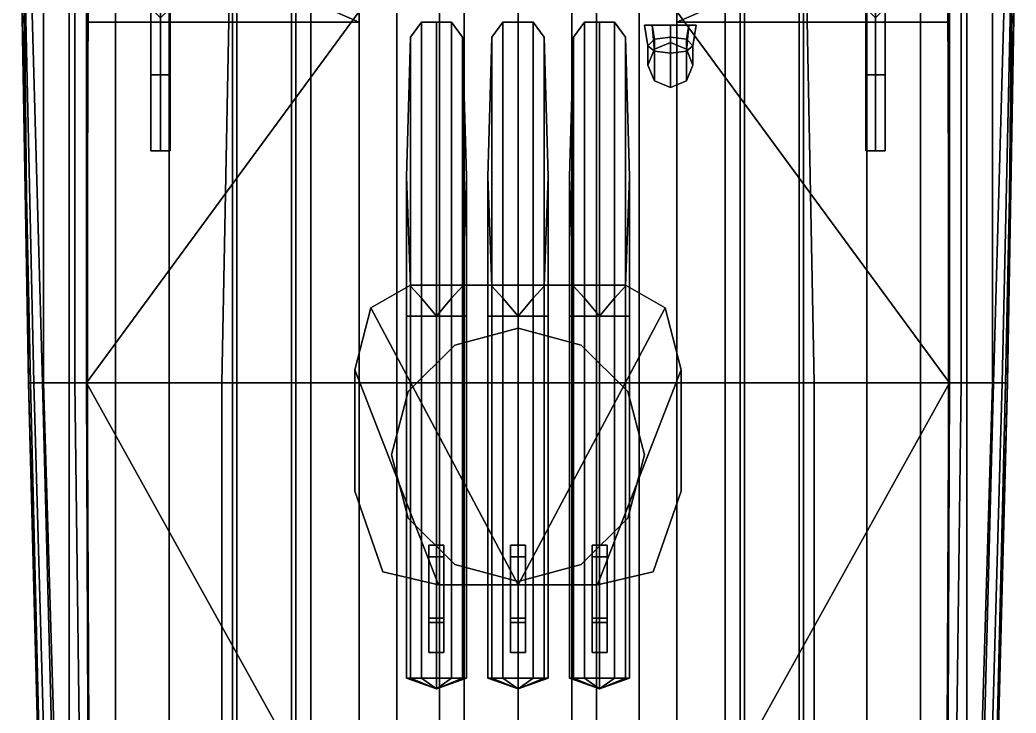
# Model space of a CAD drawing. Header units: millimetres. Extents: x -5 to 5, y -86 to 49.
# Drawn here: x -4.64 to 4.64, y -15.12 to -8.67 of the extents above; entities that cross this region are included whole.
import ezdxf

# ---------------------------------------------------------------- set-up
doc = ezdxf.new("R2010")
doc.units = ezdxf.units.MM
for name, color, linetype in [('deck', 3, 'Continuous'), ('drawing', 9, 'Continuous'), ('h2', 6, 'Continuous'), ('railings', 6, 'Continuous'), ('rails', 4, 'Continuous'), ('s2', 6, 'Continuous'), ('superstructure', 2, 'Continuous'), ('turret', 2, 'Continuous')]:
    doc.layers.add(name, color=color, linetype=linetype)

msp = doc.modelspace()

# ---------------------------------------------------------------- linework, layer by layer
for points in [[(-1.48, -24.92, 18.17), (-1.48, 22.95, 18.14), (-1.48, 22.95, 18.08), (-1.48, -24.92, 18.11)], [(-1.48, -24.92, 18.11), (-1.48, 22.95, 18.08), (-1.48, 22.95, 18.14), (-1.48, -24.92, 18.17)], [(1.48, -24.92, 18.17), (1.48, 22.95, 18.14), (1.48, 22.95, 18.08), (1.48, -24.92, 18.11)], [(1.48, -24.92, 18.11), (1.48, 22.95, 18.08), (1.48, 22.95, 18.14), (1.48, -24.92, 18.17)], [(-0.73, -25.77, 24.88), (-0.73, 22.13, 24.88), (-0.73, 22.13, 24.84), (-0.73, -25.77, 24.84)], [(-0.73, -25.77, 24.84), (-0.73, 22.13, 24.84), (-0.73, 22.13, 24.88), (-0.73, -25.77, 24.88)], [(0.73, -25.77, 24.88), (0.73, 22.13, 24.88), (0.73, 22.13, 24.84), (0.73, -25.77, 24.84)], [(0.73, -25.77, 24.84), (0.73, 22.13, 24.84), (0.73, 22.13, 24.88), (0.73, -25.77, 24.88)], [(0, -26.11, 26.91), (0, 21.81, 27.02), (0, 21.82, 26.98), (0, -26.11, 26.87)], [(0, -26.11, 26.87), (0, 21.82, 26.98), (0, 21.81, 27.02), (0, -26.11, 26.91)], [(0, -12.05, -3.3), (0, -7.39, -3.3), (0.5, -7.39, -3.24), (0.5, -12.05, -3.24)], [(0.5, -12.05, -3.24), (0.5, -7.39, -3.24), (1.13, -7.39, -3.14), (1.13, -12.05, -3.14)], [(1.13, -12.05, -3.14), (1.13, -7.39, -3.14), (1.93, -7.39, -2.96), (1.93, -12.05, -2.96)], [(1.93, -12.05, -2.96), (1.93, -7.39, -2.96), (2.67, -7.39, -2.72), (2.76, -12.05, -2.68)], [(2.76, -12.05, -2.68), (2.67, -7.39, -2.72), (3.25, -7.39, -2.44), (3.25, -12.05, -2.38)], [(3.25, -12.05, -2.38), (3.25, -7.39, -2.44), (3.75, -7.39, -2.06), (3.75, -12.05, -1.96)], [(3.75, -12.05, -1.96), (3.75, -7.39, -2.06), (4.18, -7.39, -1.55), (4.18, -12.05, -1.38)], [(4.13, -12.05, 2.2), (4.13, -7.39, 2.2), (4.02, -7.39, 2.4), (4.02, -12.05, 2.4)], [(4.02, -12.05, 2.4), (4.02, -7.39, 2.4), (4.02, -7.39, 2.5), (4.02, -12.05, 2.5)], [(4.42, -12.05, 1.35), (4.42, -7.39, 1.35), (4.13, -7.39, 2.2), (4.13, -12.05, 2.2)], [(4.18, -12.05, -1.38), (4.18, -7.39, -1.55), (4.56, -7.39, -0.83), (4.43, -12.05, -0.83)], [(4.56, -12.05, 0.42), (4.61, -7.39, 0.42), (4.42, -7.39, 1.35), (4.42, -12.05, 1.35)], [(4.43, -12.05, -0.83), (4.56, -7.39, -0.83), (4.6121, -7.39, -0.53), (4.51, -12.05, -0.53)], [(4.51, -12.05, -0.53), (4.6121, -7.39, -0.53), (4.64, -7.39, -0.25), (4.54, -12.05, -0.25)], [(4.54, -12.05, -0.25), (4.64, -7.39, -0.25), (4.64, -7.39), (4.56, -12.05)], [(4.56, -12.05), (4.64, -7.39), (4.61, -7.39, 0.42), (4.56, -12.05, 0.42)], [(0, -16.71, -3.3), (0, -12.05, -3.3), (0.5, -12.05, -3.24), (0.5, -16.71, -3.23)], [(0.5, -16.71, -3.23), (0.5, -12.05, -3.24), (1.13, -12.05, -3.14), (1.13, -16.71, -3.1)], [(1.13, -16.71, -3.1), (1.13, -12.05, -3.14), (1.93, -12.05, -2.96), (1.93, -16.71, -2.87)], [(1.93, -16.71, -2.87), (1.93, -12.05, -2.96), (2.76, -12.05, -2.68), (2.76, -16.71, -2.52)], [(2.76, -16.71, -2.52), (2.76, -12.05, -2.68), (3.25, -12.05, -2.38), (3.25, -16.71, -2.25)], [(3.25, -16.71, -2.25), (3.25, -12.05, -2.38), (3.75, -12.05, -1.96), (3.75, -16.71, -1.8)], [(3.75, -16.71, -1.8), (3.75, -12.05, -1.96), (4.18, -12.05, -1.38), (4.18, -16.71, -1.16)], [(4, -16.71, 2.4), (4.02, -12.05, 2.4), (4.02, -12.05, 2.5), (4, -16.71, 2.5)], [(4.07, -16.71, 2.2), (4.13, -12.05, 2.2), (4.02, -12.05, 2.4), (4, -16.71, 2.4)], [(4.28, -16.71, 1.35), (4.42, -12.05, 1.35), (4.13, -12.05, 2.2), (4.07, -16.71, 2.2)], [(4.18, -16.71, -1.16), (4.18, -12.05, -1.38), (4.43, -12.05, -0.83), (4.31, -16.71, -0.83)], [(4.43, -16.71, 0.42), (4.56, -12.05, 0.42), (4.42, -12.05, 1.35), (4.28, -16.71, 1.35)], [(4.31, -16.71, -0.83), (4.43, -12.05, -0.83), (4.51, -12.05, -0.53), (4.38, -16.71, -0.53)], [(4.38, -16.71, -0.53), (4.51, -12.05, -0.53), (4.54, -12.05, -0.25), (4.43, -16.71, -0.25)], [(4.44, -16.71), (4.56, -12.05), (4.56, -12.05, 0.42), (4.43, -16.71, 0.42)], [(4.43, -16.71, -0.25), (4.54, -12.05, -0.25), (4.56, -12.05), (4.44, -16.71)]]:
    msp.add_3dface(points)
at = {"layer": 'deck', "color": 3}
for points in [[(-1.48, -8.59, 2.5), (-1.48, -7.39, 2.5), (-4, -7.39, 2.5), (-4.02, -12.05, 2.5)], [(4.02, -12.05, 2.5), (4, -7.39, 2.5), (1.48, -7.39, 2.5), (1.48, -8.59, 2.5)], [(-4.02, -12.05, 2.5), (-4.0009, -7.59, 2.5), (-4.0209, -7.59, 2.5), (-4.02, -12.05, 2.5)], [(4.02, -12.05, 2.5), (4.02, -7.59, 2.5), (4, -7.59, 2.5), (4.02, -12.05, 2.5)], [(4.02, -12.05, 2.5), (1.48, -8.59, 2.5), (-1.48, -8.59, 2.5), (-4.02, -12.05, 2.5)], [(1.67, -16.28, 2.5), (4.02, -12.05, 2.5), (-4.02, -12.05, 2.5), (-1.67, -16.28, 2.5)], [(-1.67, -18.83, 2.5), (-1.67, -16.28, 2.5), (-4.02, -12.05, 2.5), (-4, -16.71, 2.5)], [(4, -16.71, 2.5), (4.02, -12.05, 2.5), (1.67, -16.28, 2.5), (1.67, -18.83, 2.5)]]:
    msp.add_3dface(points, dxfattribs=at)
at = {"layer": 'drawing', "extrusion": (1, -1.22461e-16, 0)}
msp.add_line((0, -48.93, -5.93), (0, 48.93, -5.93), dxfattribs=at)
at = {"layer": 'h2'}
for points in [[(-4.56, -12.05), (-4.64, -7.39), (-4.61, -7.39, 0.42), (-4.56, -12.05, 0.42)], [(-4.54, -12.05, -0.25), (-4.64, -7.39, -0.25), (-4.64, -7.39), (-4.56, -12.05)], [(-4.51, -12.05, -0.53), (-4.6121, -7.39, -0.53), (-4.64, -7.39, -0.25), (-4.54, -12.05, -0.25)], [(-4.43, -12.05, -0.83), (-4.56, -7.39, -0.83), (-4.6121, -7.39, -0.53), (-4.51, -12.05, -0.53)], [(-4.56, -12.05, 0.42), (-4.61, -7.39, 0.42), (-4.42, -7.39, 1.35), (-4.42, -12.05, 1.35)], [(-4.18, -12.05, -1.38), (-4.18, -7.39, -1.55), (-4.56, -7.39, -0.83), (-4.43, -12.05, -0.83)], [(-4.42, -12.05, 1.35), (-4.42, -7.39, 1.35), (-4.13, -7.39, 2.2), (-4.13, -12.05, 2.2)], [(-3.75, -12.05, -1.96), (-3.75, -7.39, -2.06), (-4.18, -7.39, -1.55), (-4.18, -12.05, -1.38)], [(-4.13, -12.05, 2.2), (-4.13, -7.39, 2.2), (-4.02, -7.39, 2.4), (-4.02, -12.05, 2.4)], [(-4.02, -12.05, 2.4), (-4.02, -7.39, 2.4), (-4.02, -7.39, 2.5), (-4.02, -12.05, 2.5)], [(-3.25, -12.05, -2.38), (-3.25, -7.39, -2.44), (-3.75, -7.39, -2.06), (-3.75, -12.05, -1.96)], [(-2.76, -12.05, -2.68), (-2.67, -7.39, -2.72), (-3.25, -7.39, -2.44), (-3.25, -12.05, -2.38)], [(-1.93, -12.05, -2.96), (-1.93, -7.39, -2.96), (-2.67, -7.39, -2.72), (-2.76, -12.05, -2.68)], [(-1.13, -12.05, -3.14), (-1.13, -7.39, -3.14), (-1.93, -7.39, -2.96), (-1.93, -12.05, -2.96)], [(-0.5, -12.05, -3.24), (-0.5, -7.39, -3.24), (-1.13, -7.39, -3.14), (-1.13, -12.05, -3.14)], [(0, -12.05, -3.3), (0, -7.39, -3.3), (-0.5, -7.39, -3.24), (-0.5, -12.05, -3.24)], [(-4.43, -16.71, 0.42), (-4.56, -12.05, 0.42), (-4.42, -12.05, 1.35), (-4.28, -16.71, 1.35)], [(-4.44, -16.71), (-4.56, -12.05), (-4.56, -12.05, 0.42), (-4.43, -16.71, 0.42)], [(-4.43, -16.71, -0.25), (-4.54, -12.05, -0.25), (-4.56, -12.05), (-4.44, -16.71)], [(-4.38, -16.71, -0.53), (-4.51, -12.05, -0.53), (-4.54, -12.05, -0.25), (-4.43, -16.71, -0.25)], [(-4.31, -16.71, -0.83), (-4.43, -12.05, -0.83), (-4.51, -12.05, -0.53), (-4.38, -16.71, -0.53)], [(-4.18, -16.71, -1.16), (-4.18, -12.05, -1.38), (-4.43, -12.05, -0.83), (-4.31, -16.71, -0.83)], [(-4.28, -16.71, 1.35), (-4.42, -12.05, 1.35), (-4.13, -12.05, 2.2), (-4.07, -16.71, 2.2)], [(-3.75, -16.71, -1.8), (-3.75, -12.05, -1.96), (-4.18, -12.05, -1.38), (-4.18, -16.71, -1.16)], [(-4.07, -16.71, 2.2), (-4.13, -12.05, 2.2), (-4.02, -12.05, 2.4), (-4, -16.71, 2.4)], [(-4, -16.71, 2.4), (-4.02, -12.05, 2.4), (-4.02, -12.05, 2.5), (-4, -16.71, 2.5)], [(-3.25, -16.71, -2.25), (-3.25, -12.05, -2.38), (-3.75, -12.05, -1.96), (-3.75, -16.71, -1.8)], [(-2.76, -16.71, -2.52), (-2.76, -12.05, -2.68), (-3.25, -12.05, -2.38), (-3.25, -16.71, -2.25)], [(-1.93, -16.71, -2.87), (-1.93, -12.05, -2.96), (-2.76, -12.05, -2.68), (-2.76, -16.71, -2.52)], [(-1.13, -16.71, -3.1), (-1.13, -12.05, -3.14), (-1.93, -12.05, -2.96), (-1.93, -16.71, -2.87)], [(-0.5, -16.71, -3.23), (-0.5, -12.05, -3.24), (-1.13, -12.05, -3.14), (-1.13, -16.71, -3.1)], [(0, -16.71, -3.3), (0, -12.05, -3.3), (-0.5, -12.05, -3.24), (-0.5, -16.71, -3.23)]]:
    msp.add_3dface(points, dxfattribs=at)
at = {"layer": 'railings'}
for points in [[(-4.01, -10.15, 3.15), (-4.01, -10.15, 3.18), (-4, -7.59, 3.18), (-4, -7.59, 3.15)], [(-4, -7.59, 3.15), (-4, -7.59, 3.18), (-4.01, -10.15, 3.18), (-4.01, -10.15, 3.15)], [(-4, -7.59, 3.66), (-4, -7.59, 3.69), (-4.01, -10.15, 3.69), (-4.01, -10.15, 3.66)], [(-4.01, -10.15, 3.66), (-4.01, -10.15, 3.69), (-4, -7.59, 3.69), (-4, -7.59, 3.66)], [(4, -7.59, 3.66), (4, -7.59, 3.69), (4.01, -10.15, 3.69), (4.01, -10.15, 3.66)], [(4.01, -10.15, 3.66), (4.01, -10.15, 3.69), (4, -7.59, 3.69), (4, -7.59, 3.66)], [(4, -7.59, 3.15), (4, -7.59, 3.18), (4.01, -10.15, 3.18), (4.01, -10.15, 3.15)], [(4.01, -10.15, 3.15), (4.01, -10.15, 3.18), (4, -7.59, 3.18), (4, -7.59, 3.15)], [(-4.01, -10.23, 2.5), (-4.01, -10.15, 2.5), (-4.01, -10.15, 3.69), (-4.01, -10.23, 3.69)], [(-4.01, -10.23, 3.69), (-4.01, -10.15, 3.69), (-4.01, -10.15, 2.5), (-4.01, -10.23, 2.5)], [(4.01, -10.23, 2.5), (4.01, -10.15, 2.5), (4.01, -10.15, 3.69), (4.01, -10.23, 3.69)], [(4.01, -10.23, 3.69), (4.01, -10.15, 3.69), (4.01, -10.15, 2.5), (4.01, -10.23, 2.5)], [(-4.01, -12.54, 3.15), (-4.01, -12.54, 3.18), (-4.01, -10.23, 3.18), (-4.01, -10.23, 3.15)], [(-4.01, -10.23, 3.15), (-4.01, -10.23, 3.18), (-4.01, -12.54, 3.18), (-4.01, -12.54, 3.15)], [(-4.01, -10.23, 3.66), (-4.01, -10.23, 3.69), (-4.01, -12.54, 3.69), (-4.01, -12.54, 3.66)], [(-4.01, -12.54, 3.66), (-4.01, -12.54, 3.69), (-4.01, -10.23, 3.69), (-4.01, -10.23, 3.66)], [(4.01, -10.23, 3.66), (4.01, -10.23, 3.69), (4.01, -12.54, 3.69), (4.01, -12.54, 3.66)], [(4.01, -12.54, 3.66), (4.01, -12.54, 3.69), (4.01, -10.23, 3.69), (4.01, -10.23, 3.66)], [(4.01, -10.23, 3.15), (4.01, -10.23, 3.18), (4.01, -12.54, 3.18), (4.01, -12.54, 3.15)], [(4.01, -12.54, 3.15), (4.01, -12.54, 3.18), (4.01, -10.23, 3.18), (4.01, -10.23, 3.15)], [(-4.01, -12.62, 3.69), (-4.01, -12.54, 3.69), (-4.01, -12.54, 2.5), (-4.01, -12.62, 2.5)], [(-4.01, -12.62, 2.5), (-4.01, -12.54, 2.5), (-4.01, -12.54, 3.69), (-4.01, -12.62, 3.69)], [(-4.01, -12.62, 3.15), (-4.01, -12.62, 3.18), (-4, -14.62, 3.18), (-4, -14.62, 3.15)], [(-4, -14.62, 3.15), (-4, -14.62, 3.18), (-4.01, -12.62, 3.18), (-4.01, -12.62, 3.15)], [(-4, -14.62, 3.66), (-4, -14.62, 3.69), (-4.01, -12.62, 3.69), (-4.01, -12.62, 3.66)], [(-4.01, -12.62, 3.66), (-4.01, -12.62, 3.69), (-4, -14.62, 3.69), (-4, -14.62, 3.66)], [(4, -14.62, 3.66), (4, -14.62, 3.69), (4.01, -12.62, 3.69), (4.01, -12.62, 3.66)], [(4.01, -12.62, 3.66), (4.01, -12.62, 3.69), (4, -14.62, 3.69), (4, -14.62, 3.66)], [(4, -14.62, 3.15), (4, -14.62, 3.18), (4.01, -12.62, 3.18), (4.01, -12.62, 3.15)], [(4.01, -12.62, 3.15), (4.01, -12.62, 3.18), (4, -14.62, 3.18), (4, -14.62, 3.15)], [(4.01, -12.62, 3.69), (4.01, -12.54, 3.69), (4.01, -12.54, 2.5), (4.01, -12.62, 2.5)], [(4.01, -12.62, 2.5), (4.01, -12.54, 2.5), (4.01, -12.54, 3.69), (4.01, -12.62, 3.69)], [(-4, -14.7, 2.5), (-4, -14.62, 2.5), (-4, -14.62, 3.69), (-4, -14.7, 3.69)], [(-4, -14.7, 3.69), (-4, -14.62, 3.69), (-4, -14.62, 2.5), (-4, -14.7, 2.5)], [(4, -14.7, 2.5), (4, -14.62, 2.5), (4, -14.62, 3.69), (4, -14.7, 3.69)], [(4, -14.7, 3.69), (4, -14.62, 3.69), (4, -14.62, 2.5), (4, -14.7, 2.5)], [(-3.99, -16.76, 3.15), (-3.99, -16.76, 3.18), (-4, -14.7, 3.18), (-4, -14.7, 3.15)], [(-4, -14.7, 3.15), (-4, -14.7, 3.18), (-3.99, -16.76, 3.18), (-3.99, -16.76, 3.15)], [(-4, -14.7, 3.66), (-4, -14.7, 3.69), (-3.99, -16.76, 3.69), (-3.99, -16.76, 3.66)], [(-3.99, -16.76, 3.66), (-3.99, -16.76, 3.69), (-4, -14.7, 3.69), (-4, -14.7, 3.66)], [(4, -14.7, 3.66), (4, -14.7, 3.69), (3.99, -16.76, 3.69), (3.99, -16.76, 3.66)], [(3.99, -16.76, 3.66), (3.99, -16.76, 3.69), (4, -14.7, 3.69), (4, -14.7, 3.66)], [(4, -14.7, 3.15), (4, -14.7, 3.18), (3.99, -16.76, 3.18), (3.99, -16.76, 3.15)], [(3.99, -16.76, 3.15), (3.99, -16.76, 3.18), (4, -14.7, 3.18), (4, -14.7, 3.15)]]:
    msp.add_3dface(points, dxfattribs=at)
at = {"layer": 'rails'}
for points in [[(-2.62, -12.05, 2.58), (-2.62, -7.39, 2.58), (-2.66, -7.39, 2.58), (-2.66, -12.05, 2.58)], [(-2.66, -7.39, 2.58), (-2.66, -7.39, 2.5), (-2.66, -12.05, 2.5), (-2.66, -12.05, 2.58)], [(-2.62, -12.05, 2.5), (-2.62, -7.39, 2.5), (-2.62, -7.39, 2.58), (-2.62, -12.05, 2.58)], [(-2.11, -7.39, 2.58), (-2.11, -7.39, 2.5), (-2.11, -12.05, 2.5), (-2.11, -12.05, 2.58)], [(-2.07, -12.05, 2.58), (-2.07, -7.39, 2.58), (-2.11, -7.39, 2.58), (-2.11, -12.05, 2.58)], [(-2.07, -12.05, 2.5), (-2.07, -7.39, 2.5), (-2.07, -7.39, 2.58), (-2.07, -12.05, 2.58)], [(2.11, -12.05, 2.58), (2.11, -7.39, 2.58), (2.07, -7.39, 2.58), (2.07, -12.05, 2.58)], [(2.07, -7.39, 2.58), (2.07, -7.39, 2.5), (2.07, -12.05, 2.5), (2.07, -12.05, 2.58)], [(2.11, -12.05, 2.5), (2.11, -7.39, 2.5), (2.11, -7.39, 2.58), (2.11, -12.05, 2.58)], [(2.62, -7.39, 2.58), (2.62, -7.39, 2.5), (2.62, -12.05, 2.5), (2.62, -12.05, 2.58)], [(2.66, -12.05, 2.58), (2.66, -7.39, 2.58), (2.62, -7.39, 2.58), (2.62, -12.05, 2.58)], [(2.66, -12.05, 2.5), (2.66, -7.39, 2.5), (2.66, -7.39, 2.58), (2.66, -12.05, 2.58)], [(-2.66, -12.05, 2.58), (-2.66, -12.05, 2.5), (-2.66, -16.71, 2.5), (-2.66, -16.71, 2.58)], [(-2.62, -16.71, 2.58), (-2.62, -12.05, 2.58), (-2.66, -12.05, 2.58), (-2.66, -16.71, 2.58)], [(-2.62, -16.71, 2.5), (-2.62, -12.05, 2.5), (-2.62, -12.05, 2.58), (-2.62, -16.71, 2.58)], [(-2.07, -16.71, 2.58), (-2.07, -12.05, 2.58), (-2.11, -12.05, 2.58), (-2.11, -16.71, 2.58)], [(-2.11, -12.05, 2.58), (-2.11, -12.05, 2.5), (-2.11, -16.71, 2.5), (-2.11, -16.71, 2.58)], [(-2.07, -16.71, 2.5), (-2.07, -12.05, 2.5), (-2.07, -12.05, 2.58), (-2.07, -16.71, 2.58)], [(2.07, -12.05, 2.58), (2.07, -12.05, 2.5), (2.07, -16.71, 2.5), (2.07, -16.71, 2.58)], [(2.11, -16.71, 2.58), (2.11, -12.05, 2.58), (2.07, -12.05, 2.58), (2.07, -16.71, 2.58)], [(2.11, -16.71, 2.5), (2.11, -12.05, 2.5), (2.11, -12.05, 2.58), (2.11, -16.71, 2.58)], [(2.66, -16.71, 2.58), (2.66, -12.05, 2.58), (2.62, -12.05, 2.58), (2.62, -16.71, 2.58)], [(2.62, -12.05, 2.58), (2.62, -12.05, 2.5), (2.62, -16.71, 2.5), (2.62, -16.71, 2.58)], [(2.66, -16.71, 2.5), (2.66, -12.05, 2.5), (2.66, -12.05, 2.58), (2.66, -16.71, 2.58)]]:
    msp.add_3dface(points, dxfattribs=at)
at = {"layer": 's2'}
for points in [[(1.48, -8.69, 5.03), (1.48, -2.73, 5.03), (4.02, -7.39, 5.03), (4.02, -7.59, 5.03)], [(1.48, -8.69, 5.03), (1.48, -8.69, 5.03), (4.02, -7.59, 5.03), (4.02, -8.69, 5.03)], [(4.02, -7.59, 5.03), (4.02, -7.59, 4.92), (4.02, -8.69, 4.92), (4.02, -8.69, 5.03)], [(4.02, -8.69, 5.03), (4.02, -8.69, 4.92), (1.48, -8.69, 4.92), (1.48, -8.69, 5.03)]]:
    msp.add_3dface(points, dxfattribs=at)
at = {"layer": 'superstructure'}
for points in [[(-1.48, -8.69, 5.03), (-1.48, -2.73, 5.03), (-4.02, -7.39, 5.03), (-4.02, -7.59, 5.03)], [(-1.48, -8.69, 5.03), (-1.48, -8.69, 4.92), (-1.48, -5.25, 4.92), (-1.48, -5.25, 5.03)], [(1.48, -5.25, 5.03), (1.48, -5.25, 4.92), (1.48, -8.69, 4.92), (1.48, -8.69, 5.03)], [(-4.02, -7.59, 5.03), (-4.02, -7.59, 4.92), (-4.02, -8.69, 4.92), (-4.02, -8.69, 5.03)], [(-1.48, -8.69, 5.03), (-1.48, -8.69, 5.03), (-4.02, -7.59, 5.03), (-4.02, -8.69, 5.03)], [(-3.33, -8.47, 7.12), (-3.42, -8.56, 7.12), (-3.42, -9.18, 7.74), (-3.33, -9.18, 7.83)], [(-3.24, -8.56, 7.12), (-3.33, -8.47, 7.12), (-3.33, -9.18, 7.83), (-3.24, -9.18, 7.74)], [(3.33, -8.47, 7.12), (3.24, -8.56, 7.12), (3.24, -9.18, 7.74), (3.33, -9.18, 7.83)], [(3.42, -8.56, 7.12), (3.33, -8.47, 7.12), (3.33, -9.18, 7.83), (3.42, -9.18, 7.74)], [(-3.42, -8.56, 7.12), (-3.33, -8.65, 7.12), (-3.33, -9.18, 7.65), (-3.42, -9.18, 7.74)], [(-3.33, -8.65, 7.12), (-3.24, -8.56, 7.12), (-3.24, -9.18, 7.74), (-3.33, -9.18, 7.65)], [(3.24, -8.56, 7.12), (3.33, -8.65, 7.12), (3.33, -9.18, 7.65), (3.24, -9.18, 7.74)], [(3.33, -8.65, 7.12), (3.42, -8.56, 7.12), (3.42, -9.18, 7.74), (3.33, -9.18, 7.65)], [(-4.02, -8.69, 5.03), (-4.02, -8.69, 4.92), (-1.48, -8.69, 4.92), (-1.48, -8.69, 5.03)], [(1.18, -8.72, 3.73), (1.25, -8.72, 3.53), (1.2715, -8.85, 3.53), (1.21, -8.91, 3.73)], [(1.25, -8.72, 3.92), (1.18, -8.72, 3.73), (1.21, -8.91, 3.73), (1.2715, -8.96, 3.92)], [(1.25, -8.72, 3.53), (1.42, -8.72, 3.46), (1.42, -8.83, 3.46), (1.2715, -8.85, 3.53)], [(1.42, -8.72, 3.99), (1.25, -8.72, 3.92), (1.2715, -8.96, 3.92), (1.42, -8.98, 3.99)], [(1.42, -8.72, 3.46), (1.59, -8.72, 3.53), (1.5685, -8.85, 3.53), (1.42, -8.83, 3.46)], [(1.59, -8.72, 3.92), (1.42, -8.72, 3.99), (1.42, -8.98, 3.99), (1.5685, -8.96, 3.92)], [(1.59, -8.72, 3.53), (1.66, -8.72, 3.73), (1.63, -8.91, 3.73), (1.5685, -8.85, 3.53)], [(1.66, -8.72, 3.73), (1.59, -8.72, 3.92), (1.5685, -8.96, 3.92), (1.63, -8.91, 3.73)], [(1.2715, -8.9415, 3.38), (1.21, -9.09, 3.52), (1.21, -8.91, 3.73), (1.2715, -8.85, 3.53)], [(1.42, -8.88, 3.33), (1.2715, -8.9415, 3.38), (1.2715, -8.85, 3.53), (1.42, -8.83, 3.46)], [(1.42, -8.88, 2.5), (1.2715, -8.9415, 2.5), (1.2715, -8.9415, 3.38), (1.42, -8.88, 3.33)], [(1.5685, -8.9415, 3.38), (1.42, -8.88, 3.33), (1.42, -8.83, 3.46), (1.5685, -8.85, 3.53)], [(1.5685, -8.9415, 2.5), (1.42, -8.88, 2.5), (1.42, -8.88, 3.33), (1.5685, -8.9415, 3.38)], [(1.63, -9.09, 3.52), (1.5685, -8.9415, 3.38), (1.5685, -8.85, 3.53), (1.63, -8.91, 3.73)], [(1.21, -9.09, 3.52), (1.2715, -9.2385, 3.65), (1.2715, -8.96, 3.92), (1.21, -8.91, 3.73)], [(1.2715, -8.9415, 2.5), (1.21, -9.09, 2.5), (1.21, -9.09, 3.52), (1.2715, -8.9415, 3.38)], [(1.2715, -9.2385, 3.65), (1.42, -9.3, 3.7), (1.42, -8.98, 3.99), (1.2715, -8.96, 3.92)], [(1.42, -9.3, 3.7), (1.5685, -9.2385, 3.65), (1.5685, -8.96, 3.92), (1.42, -8.98, 3.99)], [(1.5685, -9.2385, 3.65), (1.63, -9.09, 3.52), (1.63, -8.91, 3.73), (1.5685, -8.96, 3.92)], [(1.63, -9.09, 2.5), (1.5685, -8.9415, 2.5), (1.5685, -8.9415, 3.38), (1.63, -9.09, 3.52)], [(1.21, -9.09, 2.5), (1.2715, -9.2385, 2.5), (1.2715, -9.2385, 3.65), (1.21, -9.09, 3.52)], [(1.5685, -9.2385, 2.5), (1.63, -9.09, 2.5), (1.63, -9.09, 3.52), (1.5685, -9.2385, 3.65)], [(-3.42, -9.18, 7.74), (-3.33, -9.18, 7.65), (-3.33, -9.89, 7.78), (-3.42, -9.89, 7.87)], [(-3.33, -9.18, 7.83), (-3.42, -9.18, 7.74), (-3.42, -9.89, 7.87), (-3.33, -9.89, 7.96)], [(-3.33, -9.18, 7.65), (-3.24, -9.18, 7.74), (-3.24, -9.89, 7.87), (-3.33, -9.89, 7.78)], [(-3.24, -9.18, 7.74), (-3.33, -9.18, 7.83), (-3.33, -9.89, 7.96), (-3.24, -9.89, 7.87)], [(3.33, -9.18, 7.83), (3.24, -9.18, 7.74), (3.24, -9.89, 7.87), (3.33, -9.89, 7.96)], [(3.24, -9.18, 7.74), (3.33, -9.18, 7.65), (3.33, -9.89, 7.78), (3.24, -9.89, 7.87)], [(3.42, -9.18, 7.74), (3.33, -9.18, 7.83), (3.33, -9.89, 7.96), (3.42, -9.89, 7.87)], [(3.33, -9.18, 7.65), (3.42, -9.18, 7.74), (3.42, -9.89, 7.87), (3.33, -9.89, 7.78)], [(1.2715, -9.2385, 2.5), (1.42, -9.3, 2.5), (1.42, -9.3, 3.7), (1.2715, -9.2385, 3.65)], [(1.42, -9.3, 2.5), (1.5685, -9.2385, 2.5), (1.5685, -9.2385, 3.65), (1.42, -9.3, 3.7)], [(-3.24, -9.89, 7.87), (-3.33, -9.89, 7.96), (-3.42, -9.89, 7.87), (-3.33, -9.89, 7.78)], [(3.42, -9.89, 7.87), (3.33, -9.89, 7.96), (3.24, -9.89, 7.87), (3.33, -9.89, 7.78)]]:
    msp.add_3dface(points, dxfattribs=at)
at = {"layer": 'turret'}
for points in [[(-0.9, -11.43, 4.3025), (-1.0025, -11.43, 4.2), (-1.0025, -8.83, 4.2), (-0.9, -8.69, 4.3025)], [(-1.0025, -11.43, 4.2), (-0.9, -11.43, 4.3025), (-0.9, -8.69, 4.3025), (-1.0025, -8.83, 4.2)], [(-0.76, -11.43, 4.34), (-0.9, -11.43, 4.3025), (-0.9, -8.69, 4.3025), (-0.76, -8.69, 4.34)], [(-0.9, -11.43, 4.3025), (-0.76, -11.43, 4.34), (-0.76, -8.69, 4.34), (-0.9, -8.69, 4.3025)], [(-0.62, -11.43, 4.3025), (-0.76, -11.43, 4.34), (-0.76, -8.69, 4.34), (-0.62, -8.69, 4.3025)], [(-0.76, -11.43, 4.34), (-0.62, -11.43, 4.3025), (-0.62, -8.69, 4.3025), (-0.76, -8.69, 4.34)], [(-0.5175, -11.43, 4.2), (-0.62, -11.43, 4.3025), (-0.62, -8.69, 4.3025), (-0.5175, -8.83, 4.2)], [(-0.62, -11.43, 4.3025), (-0.5175, -11.43, 4.2), (-0.5175, -8.83, 4.2), (-0.62, -8.69, 4.3025)], [(-0.2425, -11.43, 4.2), (-0.14, -11.43, 4.3025), (-0.14, -8.69, 4.3025), (-0.2425, -8.83, 4.2)], [(-0.14, -11.43, 4.3025), (-0.2425, -11.43, 4.2), (-0.2425, -8.83, 4.2), (-0.14, -8.69, 4.3025)], [(-0.14, -11.43, 4.3025), (0, -11.43, 4.34), (0, -8.69, 4.34), (-0.14, -8.69, 4.3025)], [(0, -11.43, 4.34), (-0.14, -11.43, 4.3025), (-0.14, -8.69, 4.3025), (0, -8.69, 4.34)], [(0, -11.43, 4.34), (0.14, -11.43, 4.3025), (0.14, -8.69, 4.3025), (0, -8.69, 4.34)], [(0.14, -11.43, 4.3025), (0, -11.43, 4.34), (0, -8.69, 4.34), (0.14, -8.69, 4.3025)], [(0.14, -11.43, 4.3025), (0.2425, -11.43, 4.2), (0.2425, -8.83, 4.2), (0.14, -8.69, 4.3025)], [(0.2425, -11.43, 4.2), (0.14, -11.43, 4.3025), (0.14, -8.69, 4.3025), (0.2425, -8.83, 4.2)], [(0.62, -11.43, 4.3025), (0.5175, -11.43, 4.2), (0.5175, -8.83, 4.2), (0.62, -8.69, 4.3025)], [(0.5175, -11.43, 4.2), (0.62, -11.43, 4.3025), (0.62, -8.69, 4.3025), (0.5175, -8.83, 4.2)], [(0.76, -11.43, 4.34), (0.62, -11.43, 4.3025), (0.62, -8.69, 4.3025), (0.76, -8.69, 4.34)], [(0.62, -11.43, 4.3025), (0.76, -11.43, 4.34), (0.76, -8.69, 4.34), (0.62, -8.69, 4.3025)], [(0.9, -11.43, 4.3025), (0.76, -11.43, 4.34), (0.76, -8.69, 4.34), (0.9, -8.69, 4.3025)], [(0.76, -11.43, 4.34), (0.9, -11.43, 4.3025), (0.9, -8.69, 4.3025), (0.76, -8.69, 4.34)], [(1.0025, -11.43, 4.2), (0.9, -11.43, 4.3025), (0.9, -8.69, 4.3025), (1.0025, -8.83, 4.2)], [(0.9, -11.43, 4.3025), (1.0025, -11.43, 4.2), (1.0025, -8.83, 4.2), (0.9, -8.69, 4.3025)], [(-1.0025, -11.43, 4.2), (-1.04, -11.43, 4.06), (-1.04, -10.13, 4.06), (-1.0025, -8.83, 4.2)], [(-1.04, -11.43, 4.06), (-1.0025, -11.43, 4.2), (-1.0025, -8.83, 4.2), (-1.04, -10.13, 4.06)], [(-0.48, -11.43, 4.06), (-0.5175, -11.43, 4.2), (-0.5175, -8.83, 4.2), (-0.48, -10.13, 4.06)], [(-0.5175, -11.43, 4.2), (-0.48, -11.43, 4.06), (-0.48, -10.13, 4.06), (-0.5175, -8.83, 4.2)], [(-0.28, -11.43, 4.06), (-0.2425, -11.43, 4.2), (-0.2425, -8.83, 4.2), (-0.28, -10.13, 4.06)], [(-0.2425, -11.43, 4.2), (-0.28, -11.43, 4.06), (-0.28, -10.13, 4.06), (-0.2425, -8.83, 4.2)], [(0.2425, -11.43, 4.2), (0.28, -11.43, 4.06), (0.28, -10.13, 4.06), (0.2425, -8.83, 4.2)], [(0.28, -11.43, 4.06), (0.2425, -11.43, 4.2), (0.2425, -8.83, 4.2), (0.28, -10.13, 4.06)], [(0.5175, -11.43, 4.2), (0.48, -11.43, 4.06), (0.48, -10.13, 4.06), (0.5175, -8.83, 4.2)], [(0.48, -11.43, 4.06), (0.5175, -11.43, 4.2), (0.5175, -8.83, 4.2), (0.48, -10.13, 4.06)], [(1.04, -11.43, 4.06), (1.0025, -11.43, 4.2), (1.0025, -8.83, 4.2), (1.04, -10.13, 4.06)], [(1.0025, -11.43, 4.2), (1.04, -11.43, 4.06), (1.04, -10.13, 4.06), (1.0025, -8.83, 4.2)], [(-1.0025, -11.43, 3.92), (-1.04, -11.43, 4.06), (-1.04, -10.13, 4.06), (-1.0025, -11.15, 3.92)], [(-1.04, -11.43, 4.06), (-1.0025, -11.43, 3.92), (-1.0025, -11.15, 3.92), (-1.04, -10.13, 4.06)], [(-0.5175, -11.43, 3.92), (-0.48, -11.43, 4.06), (-0.48, -10.13, 4.06), (-0.5175, -11.15, 3.92)], [(-0.48, -11.43, 4.06), (-0.5175, -11.43, 3.92), (-0.5175, -11.15, 3.92), (-0.48, -10.13, 4.06)], [(-0.28, -11.43, 4.06), (-0.2425, -11.43, 3.92), (-0.2425, -11.15, 3.92), (-0.28, -10.13, 4.06)], [(-0.2425, -11.43, 3.92), (-0.28, -11.43, 4.06), (-0.28, -10.13, 4.06), (-0.2425, -11.15, 3.92)], [(0.28, -11.43, 4.06), (0.2425, -11.43, 3.92), (0.2425, -11.15, 3.92), (0.28, -10.13, 4.06)], [(0.2425, -11.43, 3.92), (0.28, -11.43, 4.06), (0.28, -10.13, 4.06), (0.2425, -11.15, 3.92)], [(0.48, -11.43, 4.06), (0.5175, -11.43, 3.92), (0.5175, -11.15, 3.92), (0.48, -10.13, 4.06)], [(0.5175, -11.43, 3.92), (0.48, -11.43, 4.06), (0.48, -10.13, 4.06), (0.5175, -11.15, 3.92)], [(1.0025, -11.43, 3.92), (1.04, -11.43, 4.06), (1.04, -10.13, 4.06), (1.0025, -11.15, 3.92)], [(1.04, -11.43, 4.06), (1.0025, -11.43, 3.92), (1.0025, -11.15, 3.92), (1.04, -10.13, 4.06)], [(-1.37, -11.35, 3.77), (-1, -11.14, 3.77), (-1, -11.14, 3.67), (-1.37, -11.35, 3.67)], [(-1, -11.14, 3.67), (0, -11.14, 3.67), (0, -13.93, 3.67), (-1.37, -11.35, 3.67)], [(0, -13.93, 3.77), (0, -11.14, 3.77), (-1, -11.14, 3.77), (-1.37, -11.35, 3.77)], [(-0.9, -11.43, 3.8175), (-1.0025, -11.43, 3.92), (-1.0025, -11.15, 3.92), (-0.9, -11.26, 3.8175)], [(-1.0025, -11.43, 3.92), (-0.9, -11.43, 3.8175), (-0.9, -11.26, 3.8175), (-1.0025, -11.15, 3.92)], [(-1, -11.14, 3.77), (1, -11.14, 3.77), (1, -11.14, 3.67), (-1, -11.14, 3.67)], [(-0.62, -11.43, 3.8175), (-0.5175, -11.43, 3.92), (-0.5175, -11.15, 3.92), (-0.62, -11.26, 3.8175)], [(-0.5175, -11.43, 3.92), (-0.62, -11.43, 3.8175), (-0.62, -11.26, 3.8175), (-0.5175, -11.15, 3.92)], [(-0.2425, -11.43, 3.92), (-0.14, -11.43, 3.8175), (-0.14, -11.26, 3.8175), (-0.2425, -11.15, 3.92)], [(-0.14, -11.43, 3.8175), (-0.2425, -11.43, 3.92), (-0.2425, -11.15, 3.92), (-0.14, -11.26, 3.8175)], [(1, -11.14, 3.77), (0, -11.14, 3.77), (0, -13.93, 3.77), (1.37, -11.35, 3.77)], [(0, -13.93, 3.67), (0, -11.14, 3.67), (1, -11.14, 3.67), (1.37, -11.35, 3.67)], [(0.2425, -11.43, 3.92), (0.14, -11.43, 3.8175), (0.14, -11.26, 3.8175), (0.2425, -11.15, 3.92)], [(0.14, -11.43, 3.8175), (0.2425, -11.43, 3.92), (0.2425, -11.15, 3.92), (0.14, -11.26, 3.8175)], [(0.5175, -11.43, 3.92), (0.62, -11.43, 3.8175), (0.62, -11.26, 3.8175), (0.5175, -11.15, 3.92)], [(0.62, -11.43, 3.8175), (0.5175, -11.43, 3.92), (0.5175, -11.15, 3.92), (0.62, -11.26, 3.8175)], [(0.9, -11.43, 3.8175), (1.0025, -11.43, 3.92), (1.0025, -11.15, 3.92), (0.9, -11.26, 3.8175)], [(1.0025, -11.43, 3.92), (0.9, -11.43, 3.8175), (0.9, -11.26, 3.8175), (1.0025, -11.15, 3.92)], [(1.37, -11.35, 3.67), (1, -11.14, 3.67), (1, -11.14, 3.77), (1.37, -11.35, 3.77)], [(-0.9, -11.43, 3.8175), (-0.76, -11.43, 3.78), (-0.76, -11.43, 3.78), (-0.9, -11.26, 3.8175)], [(-0.76, -11.43, 3.78), (-0.9, -11.43, 3.8175), (-0.9, -11.26, 3.8175), (-0.76, -11.43, 3.78)], [(-0.76, -11.43, 3.78), (-0.62, -11.43, 3.8175), (-0.62, -11.26, 3.8175), (-0.76, -11.43, 3.78)], [(-0.62, -11.43, 3.8175), (-0.76, -11.43, 3.78), (-0.76, -11.43, 3.78), (-0.62, -11.26, 3.8175)], [(0, -11.43, 3.78), (-0.14, -11.43, 3.8175), (-0.14, -11.26, 3.8175), (0, -11.43, 3.78)], [(-0.14, -11.43, 3.8175), (0, -11.43, 3.78), (0, -11.43, 3.78), (-0.14, -11.26, 3.8175)], [(0.14, -11.43, 3.8175), (0, -11.43, 3.78), (0, -11.43, 3.78), (0.14, -11.26, 3.8175)], [(0, -11.43, 3.78), (0.14, -11.43, 3.8175), (0.14, -11.26, 3.8175), (0, -11.43, 3.78)], [(0.62, -11.43, 3.8175), (0.76, -11.43, 3.78), (0.76, -11.43, 3.78), (0.62, -11.26, 3.8175)], [(0.76, -11.43, 3.78), (0.62, -11.43, 3.8175), (0.62, -11.26, 3.8175), (0.76, -11.43, 3.78)], [(0.76, -11.43, 3.78), (0.9, -11.43, 3.8175), (0.9, -11.26, 3.8175), (0.76, -11.43, 3.78)], [(0.9, -11.43, 3.8175), (0.76, -11.43, 3.78), (0.76, -11.43, 3.78), (0.9, -11.26, 3.8175)], [(-1.52, -11.93, 3.77), (-1.37, -11.35, 3.77), (-1.37, -11.35, 3.67), (-1.52, -11.93, 3.67)], [(-1.52, -11.93, 3.67), (-1.37, -11.35, 3.67), (0, -13.93, 3.67), (-0.74, -13.93, 3.67)], [(0, -13.93, 3.77), (-1.37, -11.35, 3.77), (-1.52, -11.93, 3.77), (-0.74, -13.93, 3.77)], [(0, -13.93, 3.67), (1.37, -11.35, 3.67), (1.52, -11.93, 3.67), (0.74, -13.93, 3.67)], [(1.52, -11.93, 3.77), (1.37, -11.35, 3.77), (0, -13.93, 3.77), (0.74, -13.93, 3.77)], [(1.52, -11.93, 3.67), (1.37, -11.35, 3.67), (1.37, -11.35, 3.77), (1.52, -11.93, 3.77)], [(-1.04, -14.8, 4.06), (-1.0025, -14.8, 4.2), (-1.0025, -11.43, 4.2), (-1.04, -11.43, 4.06)], [(-1.0025, -14.8, 3.92), (-1.04, -14.8, 4.06), (-1.04, -11.43, 4.06), (-1.0025, -11.43, 3.92)], [(-0.9, -14.8, 3.8175), (-1.0025, -14.8, 3.92), (-1.0025, -11.43, 3.92), (-0.9, -11.43, 3.8175)], [(-1.0025, -14.8, 4.2), (-0.9, -14.8, 4.3025), (-0.9, -11.43, 4.3025), (-1.0025, -11.43, 4.2)], [(-0.76, -14.8, 3.78), (-0.9, -14.8, 3.8175), (-0.9, -11.43, 3.8175), (-0.76, -11.43, 3.78)], [(-0.9, -14.8, 4.3025), (-0.76, -14.8, 4.34), (-0.76, -11.43, 4.34), (-0.9, -11.43, 4.3025)], [(-0.62, -14.8, 3.8175), (-0.76, -14.8, 3.78), (-0.76, -11.43, 3.78), (-0.62, -11.43, 3.8175)], [(-0.76, -14.8, 4.34), (-0.62, -14.8, 4.3025), (-0.62, -11.43, 4.3025), (-0.76, -11.43, 4.34)], [(-0.5175, -14.8, 3.92), (-0.62, -14.8, 3.8175), (-0.62, -11.43, 3.8175), (-0.5175, -11.43, 3.92)], [(-0.62, -14.8, 4.3025), (-0.5175, -14.8, 4.2), (-0.5175, -11.43, 4.2), (-0.62, -11.43, 4.3025)], [(-0.5175, -14.8, 4.2), (-0.48, -14.8, 4.06), (-0.48, -11.43, 4.06), (-0.5175, -11.43, 4.2)], [(-0.48, -14.8, 4.06), (-0.5175, -14.8, 3.92), (-0.5175, -11.43, 3.92), (-0.48, -11.43, 4.06)], [(-0.28, -14.8, 4.06), (-0.2425, -14.8, 4.2), (-0.2425, -11.43, 4.2), (-0.28, -11.43, 4.06)], [(-0.2425, -14.8, 3.92), (-0.28, -14.8, 4.06), (-0.28, -11.43, 4.06), (-0.2425, -11.43, 3.92)], [(-0.14, -14.8, 3.8175), (-0.2425, -14.8, 3.92), (-0.2425, -11.43, 3.92), (-0.14, -11.43, 3.8175)], [(-0.2425, -14.8, 4.2), (-0.14, -14.8, 4.3025), (-0.14, -11.43, 4.3025), (-0.2425, -11.43, 4.2)], [(0, -14.8, 3.78), (-0.14, -14.8, 3.8175), (-0.14, -11.43, 3.8175), (0, -11.43, 3.78)], [(-0.14, -14.8, 4.3025), (0, -14.8, 4.34), (0, -11.43, 4.34), (-0.14, -11.43, 4.3025)], [(0.14, -14.8, 3.8175), (0, -14.8, 3.78), (0, -11.43, 3.78), (0.14, -11.43, 3.8175)], [(0, -14.8, 4.34), (0.14, -14.8, 4.3025), (0.14, -11.43, 4.3025), (0, -11.43, 4.34)], [(0.2425, -14.8, 3.92), (0.14, -14.8, 3.8175), (0.14, -11.43, 3.8175), (0.2425, -11.43, 3.92)], [(0.14, -14.8, 4.3025), (0.2425, -14.8, 4.2), (0.2425, -11.43, 4.2), (0.14, -11.43, 4.3025)], [(0.2425, -14.8, 4.2), (0.28, -14.8, 4.06), (0.28, -11.43, 4.06), (0.2425, -11.43, 4.2)], [(0.28, -14.8, 4.06), (0.2425, -14.8, 3.92), (0.2425, -11.43, 3.92), (0.28, -11.43, 4.06)], [(0.48, -14.8, 4.06), (0.5175, -14.8, 4.2), (0.5175, -11.43, 4.2), (0.48, -11.43, 4.06)], [(0.5175, -14.8, 3.92), (0.48, -14.8, 4.06), (0.48, -11.43, 4.06), (0.5175, -11.43, 3.92)], [(0.62, -14.8, 3.8175), (0.5175, -14.8, 3.92), (0.5175, -11.43, 3.92), (0.62, -11.43, 3.8175)], [(0.5175, -14.8, 4.2), (0.62, -14.8, 4.3025), (0.62, -11.43, 4.3025), (0.5175, -11.43, 4.2)], [(0.76, -14.8, 3.78), (0.62, -14.8, 3.8175), (0.62, -11.43, 3.8175), (0.76, -11.43, 3.78)], [(0.62, -14.8, 4.3025), (0.76, -14.8, 4.34), (0.76, -11.43, 4.34), (0.62, -11.43, 4.3025)], [(0.9, -14.8, 3.8175), (0.76, -14.8, 3.78), (0.76, -11.43, 3.78), (0.9, -11.43, 3.8175)], [(0.76, -14.8, 4.34), (0.9, -14.8, 4.3025), (0.9, -11.43, 4.3025), (0.76, -11.43, 4.34)], [(1.0025, -14.8, 3.92), (0.9, -14.8, 3.8175), (0.9, -11.43, 3.8175), (1.0025, -11.43, 3.92)], [(0.9, -14.8, 4.3025), (1.0025, -14.8, 4.2), (1.0025, -11.43, 4.2), (0.9, -11.43, 4.3025)], [(1.0025, -14.8, 4.2), (1.04, -14.8, 4.06), (1.04, -11.43, 4.06), (1.0025, -11.43, 4.2)], [(1.04, -14.8, 4.06), (1.0025, -14.8, 3.92), (1.0025, -11.43, 3.92), (1.04, -11.43, 4.06)], [(0, -11.54, 2.5), (-0.59, -11.6981, 2.5), (-0.59, -11.6981, 3.67), (0, -11.54, 3.67)], [(0.59, -11.6981, 2.5), (0, -11.54, 2.5), (0, -11.54, 3.67), (0.59, -11.6981, 3.67)], [(-0.59, -11.6981, 2.5), (-1.0219, -12.13, 2.5), (-1.0219, -12.13, 3.67), (-0.59, -11.6981, 3.67)], [(1.0219, -12.13, 2.5), (0.59, -11.6981, 2.5), (0.59, -11.6981, 3.67), (1.0219, -12.13, 3.67)], [(-1.52, -13.06, 3.77), (-1.52, -11.93, 3.77), (-1.52, -11.93, 3.67), (-1.52, -13.06, 3.67)], [(-1.52, -13.06, 3.67), (-1.52, -11.93, 3.67), (-0.74, -13.93, 3.67), (-1.26, -13.81, 3.67)], [(-0.74, -13.93, 3.77), (-1.52, -11.93, 3.77), (-1.52, -13.06, 3.77), (-1.26, -13.81, 3.77)], [(1.52, -13.06, 3.77), (1.52, -11.93, 3.77), (0.74, -13.93, 3.77), (1.26, -13.81, 3.77)], [(0.74, -13.93, 3.67), (1.52, -11.93, 3.67), (1.52, -13.06, 3.67), (1.26, -13.81, 3.67)], [(1.52, -13.06, 3.67), (1.52, -11.93, 3.67), (1.52, -11.93, 3.77), (1.52, -13.06, 3.77)], [(-1.0219, -12.13, 2.5), (-1.18, -12.72, 2.5), (-1.18, -12.72, 3.67), (-1.0219, -12.13, 3.67)], [(1.18, -12.72, 2.5), (1.0219, -12.13, 2.5), (1.0219, -12.13, 3.67), (1.18, -12.72, 3.67)], [(-1.18, -12.72, 2.5), (-1.0219, -13.31, 2.5), (-1.0219, -13.31, 3.67), (-1.18, -12.72, 3.67)], [(1.0219, -13.31, 2.5), (1.18, -12.72, 2.5), (1.18, -12.72, 3.67), (1.0219, -13.31, 3.67)], [(-1.26, -13.81, 3.77), (-1.52, -13.06, 3.77), (-1.52, -13.06, 3.67), (-1.26, -13.81, 3.67)], [(1.26, -13.81, 3.67), (1.52, -13.06, 3.67), (1.52, -13.06, 3.77), (1.26, -13.81, 3.77)], [(-1.0219, -13.31, 2.5), (-0.59, -13.7419, 2.5), (-0.59, -13.7419, 3.67), (-1.0219, -13.31, 3.67)], [(0.59, -13.7419, 2.5), (1.0219, -13.31, 2.5), (1.0219, -13.31, 3.67), (0.59, -13.7419, 3.67)], [(-0.69, -13.67, 4.62), (-0.69, -13.56, 4.52), (-0.83, -13.56, 4.52), (-0.83, -13.67, 4.62)], [(-0.83, -13.67, 4.62), (-0.83, -13.56, 4.52), (-0.83, -14.28, 4.52), (-0.83, -14.24, 4.62)], [(-0.69, -13.56, 4.52), (-0.69, -13.56, 4.32), (-0.83, -13.56, 4.32), (-0.83, -13.56, 4.52)], [(-0.83, -13.56, 4.52), (-0.83, -13.56, 4.32), (-0.83, -14.56, 4.32), (-0.83, -14.56, 4.52)], [(-0.69, -14.28, 4.52), (-0.69, -13.56, 4.52), (-0.69, -13.67, 4.62), (-0.69, -14.24, 4.62)], [(-0.69, -14.56, 4.32), (-0.69, -13.56, 4.32), (-0.69, -13.56, 4.52), (-0.69, -14.56, 4.52)], [(0.07, -13.67, 4.62), (0.07, -13.56, 4.52), (-0.07, -13.56, 4.52), (-0.07, -13.67, 4.62)], [(-0.07, -13.67, 4.62), (-0.07, -13.56, 4.52), (-0.07, -14.28, 4.52), (-0.07, -14.24, 4.62)], [(0.07, -13.56, 4.52), (0.07, -13.56, 4.32), (-0.07, -13.56, 4.32), (-0.07, -13.56, 4.52)], [(-0.07, -13.56, 4.52), (-0.07, -13.56, 4.32), (-0.07, -14.56, 4.32), (-0.07, -14.56, 4.52)], [(0.07, -14.28, 4.52), (0.07, -13.56, 4.52), (0.07, -13.67, 4.62), (0.07, -14.24, 4.62)], [(0.07, -14.56, 4.32), (0.07, -13.56, 4.32), (0.07, -13.56, 4.52), (0.07, -14.56, 4.52)], [(0.83, -13.67, 4.62), (0.83, -13.56, 4.52), (0.69, -13.56, 4.52), (0.69, -13.67, 4.62)], [(0.69, -13.67, 4.62), (0.69, -13.56, 4.52), (0.69, -14.28, 4.52), (0.69, -14.24, 4.62)], [(0.83, -13.56, 4.52), (0.83, -13.56, 4.32), (0.69, -13.56, 4.32), (0.69, -13.56, 4.52)], [(0.69, -13.56, 4.52), (0.69, -13.56, 4.32), (0.69, -14.56, 4.32), (0.69, -14.56, 4.52)], [(0.83, -14.28, 4.52), (0.83, -13.56, 4.52), (0.83, -13.67, 4.62), (0.83, -14.24, 4.62)], [(0.83, -14.56, 4.32), (0.83, -13.56, 4.32), (0.83, -13.56, 4.52), (0.83, -14.56, 4.52)], [(-0.69, -14.24, 4.62), (-0.69, -13.67, 4.62), (-0.83, -13.67, 4.62), (-0.83, -14.24, 4.62)], [(0.07, -14.24, 4.62), (0.07, -13.67, 4.62), (-0.07, -13.67, 4.62), (-0.07, -14.24, 4.62)], [(0.83, -14.24, 4.62), (0.83, -13.67, 4.62), (0.69, -13.67, 4.62), (0.69, -14.24, 4.62)], [(-1.26, -13.81, 3.67), (-0.74, -13.93, 3.67), (-0.74, -13.93, 3.77), (-1.26, -13.81, 3.77)], [(-0.59, -13.7419, 2.5), (0, -13.9, 2.5), (0, -13.9, 3.67), (-0.59, -13.7419, 3.67)], [(0, -13.9, 2.5), (0.59, -13.7419, 2.5), (0.59, -13.7419, 3.67), (0, -13.9, 3.67)], [(1.26, -13.81, 3.77), (0.74, -13.93, 3.77), (0.74, -13.93, 3.67), (1.26, -13.81, 3.67)], [(0.74, -13.93, 3.77), (-0.74, -13.93, 3.77), (-0.74, -13.93, 3.67), (0.74, -13.93, 3.67)], [(-0.83, -14.24, 4.62), (-0.83, -14.28, 4.52), (-0.69, -14.28, 4.52), (-0.69, -14.24, 4.62)], [(-0.69, -14.56, 4.52), (-0.69, -14.28, 4.52), (-0.83, -14.28, 4.52), (-0.83, -14.56, 4.52)], [(-0.07, -14.24, 4.62), (-0.07, -14.28, 4.52), (0.07, -14.28, 4.52), (0.07, -14.24, 4.62)], [(0.07, -14.56, 4.52), (0.07, -14.28, 4.52), (-0.07, -14.28, 4.52), (-0.07, -14.56, 4.52)], [(0.69, -14.24, 4.62), (0.69, -14.28, 4.52), (0.83, -14.28, 4.52), (0.83, -14.24, 4.62)], [(0.83, -14.56, 4.52), (0.83, -14.28, 4.52), (0.69, -14.28, 4.52), (0.69, -14.56, 4.52)], [(-0.83, -14.56, 4.52), (-0.83, -14.56, 4.32), (-0.69, -14.56, 4.32), (-0.69, -14.56, 4.52)], [(-0.07, -14.56, 4.52), (-0.07, -14.56, 4.32), (0.07, -14.56, 4.32), (0.07, -14.56, 4.52)], [(0.69, -14.56, 4.52), (0.69, -14.56, 4.32), (0.83, -14.56, 4.32), (0.83, -14.56, 4.52)], [(-1.0025, -14.8, 4.2), (-1.04, -14.8, 4.06), (-0.76, -14.9, 4.06)], [(-1.04, -14.8, 4.06), (-1.0025, -14.8, 3.92), (-0.76, -14.9, 4.06)], [(-0.9, -14.8, 4.3025), (-1.0025, -14.8, 4.2), (-0.76, -14.9, 4.06)], [(-1.0025, -14.8, 3.92), (-0.9, -14.8, 3.8175), (-0.76, -14.9, 4.06)], [(-0.76, -14.8, 4.34), (-0.9, -14.8, 4.3025), (-0.76, -14.9, 4.06)], [(-0.9, -14.8, 3.8175), (-0.76, -14.8, 3.78), (-0.76, -14.9, 4.06)], [(-0.62, -14.8, 4.3025), (-0.76, -14.8, 4.34), (-0.76, -14.9, 4.06)], [(-0.5175, -14.8, 4.2), (-0.62, -14.8, 4.3025), (-0.76, -14.9, 4.06)], [(-0.48, -14.8, 4.06), (-0.5175, -14.8, 4.2), (-0.76, -14.9, 4.06)], [(-0.5175, -14.8, 3.92), (-0.48, -14.8, 4.06), (-0.76, -14.9, 4.06)], [(-0.62, -14.8, 3.8175), (-0.5175, -14.8, 3.92), (-0.76, -14.9, 4.06)], [(-0.76, -14.8, 3.78), (-0.62, -14.8, 3.8175), (-0.76, -14.9, 4.06)], [(-0.2425, -14.8, 4.2), (-0.28, -14.8, 4.06), (0, -14.9, 4.06)], [(-0.28, -14.8, 4.06), (-0.2425, -14.8, 3.92), (0, -14.9, 4.06)], [(-0.14, -14.8, 4.3025), (-0.2425, -14.8, 4.2), (0, -14.9, 4.06)], [(-0.2425, -14.8, 3.92), (-0.14, -14.8, 3.8175), (0, -14.9, 4.06)], [(0, -14.8, 4.34), (-0.14, -14.8, 4.3025), (0, -14.9, 4.06)], [(-0.14, -14.8, 3.8175), (0, -14.8, 3.78), (0, -14.9, 4.06)], [(0.14, -14.8, 4.3025), (0, -14.8, 4.34), (0, -14.9, 4.06)], [(0.2425, -14.8, 4.2), (0.14, -14.8, 4.3025), (0, -14.9, 4.06)], [(0.28, -14.8, 4.06), (0.2425, -14.8, 4.2), (0, -14.9, 4.06)], [(0.2425, -14.8, 3.92), (0.28, -14.8, 4.06), (0, -14.9, 4.06)], [(0.14, -14.8, 3.8175), (0.2425, -14.8, 3.92), (0, -14.9, 4.06)], [(0, -14.8, 3.78), (0.14, -14.8, 3.8175), (0, -14.9, 4.06)], [(0.5175, -14.8, 4.2), (0.48, -14.8, 4.06), (0.76, -14.9, 4.06)], [(0.48, -14.8, 4.06), (0.5175, -14.8, 3.92), (0.76, -14.9, 4.06)], [(0.62, -14.8, 4.3025), (0.5175, -14.8, 4.2), (0.76, -14.9, 4.06)], [(0.5175, -14.8, 3.92), (0.62, -14.8, 3.8175), (0.76, -14.9, 4.06)], [(0.76, -14.8, 4.34), (0.62, -14.8, 4.3025), (0.76, -14.9, 4.06)], [(0.62, -14.8, 3.8175), (0.76, -14.8, 3.78), (0.76, -14.9, 4.06)], [(0.9, -14.8, 4.3025), (0.76, -14.8, 4.34), (0.76, -14.9, 4.06)], [(1.0025, -14.8, 4.2), (0.9, -14.8, 4.3025), (0.76, -14.9, 4.06)], [(1.04, -14.8, 4.06), (1.0025, -14.8, 4.2), (0.76, -14.9, 4.06)], [(1.0025, -14.8, 3.92), (1.04, -14.8, 4.06), (0.76, -14.9, 4.06)], [(0.9, -14.8, 3.8175), (1.0025, -14.8, 3.92), (0.76, -14.9, 4.06)], [(0.76, -14.8, 3.78), (0.9, -14.8, 3.8175), (0.76, -14.9, 4.06)]]:
    msp.add_3dface(points, dxfattribs=at)

doc.saveas('drawing.dxf')
